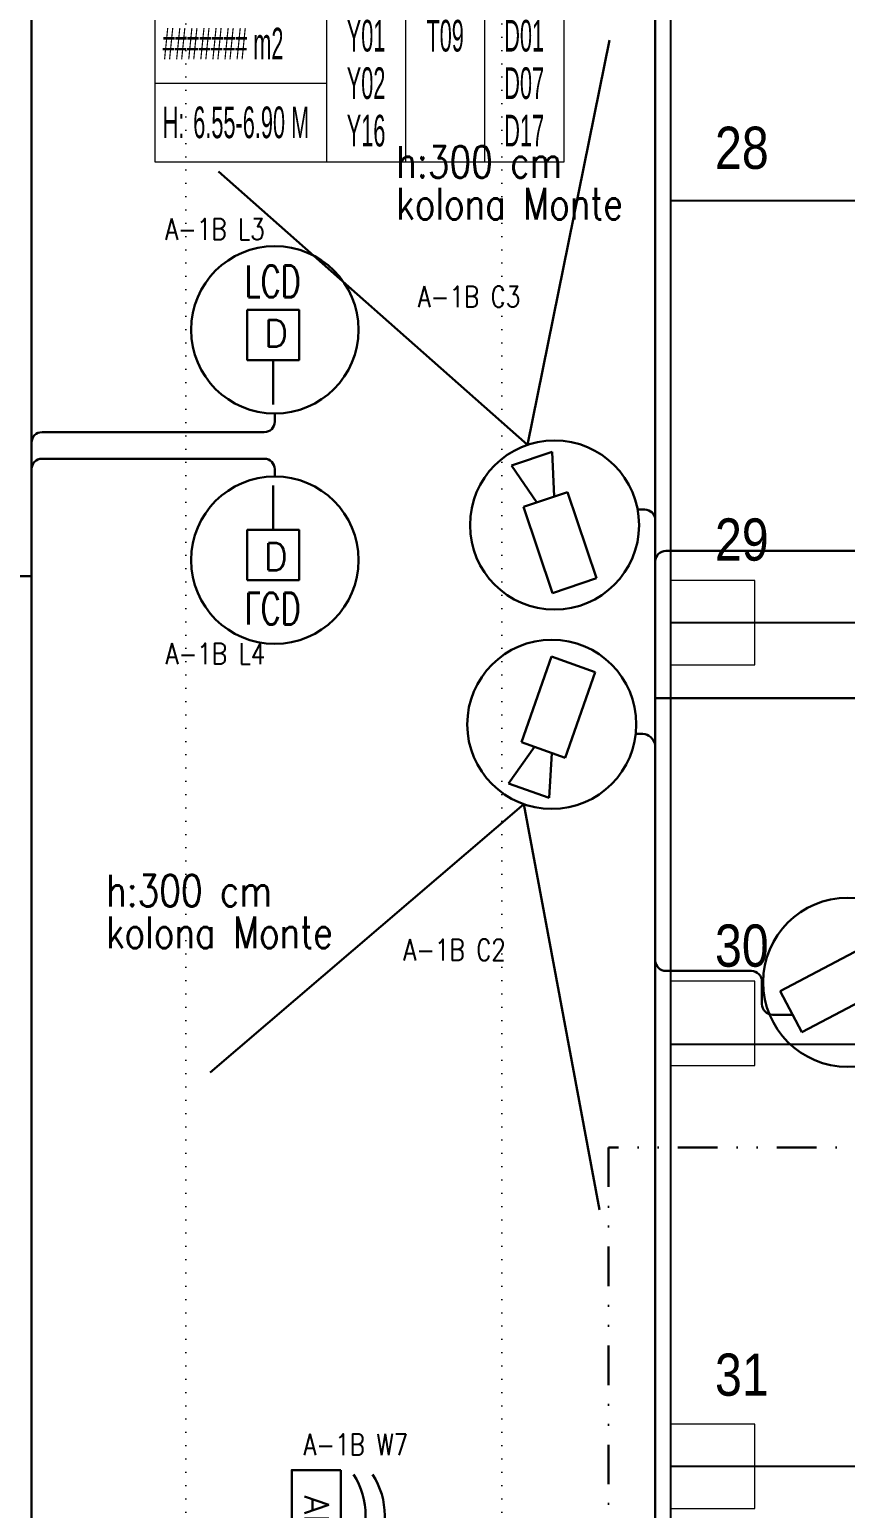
# Model space of a CAD drawing. Header units: metres. Extents: x -13621 to 152406, y -16073 to 22221.
# Drawn here: x 65932 to 66706, y 1600 to 3002 of the extents above; entities that cross this region are included whole.
import ezdxf
from ezdxf.enums import TextEntityAlignment as Align

# ---------------------------------------------------------------- set-up
doc = ezdxf.new("R2010")
doc.units = ezdxf.units.M
doc.header["$LTSCALE"] = 100
doc.header["$MEASUREMENT"] = 0
for name, pattern in [('DIVIDE2', [0.625, 0.25, -0.125, 0, -0.125, 0, -0.125]), ('DOT2', [0.125, 0, -0.125]), ('HIDDEN', [0.375, 0.25, -0.125])]:
    doc.linetypes.add(name, pattern=pattern)
doc.layers.get('0').update_dxf_attribs({"color": 9, "lineweight": 9})
for name, color, linetype, lineweight in [('01', 9, 'Continuous', 9), ('06D', 9, 'Continuous', 9), ('21', 9, 'Continuous', 9), ('21_mahal200', 9, 'Continuous', 9), ('Data  Tavan', 170, 'Continuous', 30), ('E-ACCESS POINT (KABLOSUZ ERİŞİM İÇİN)', 7, 'Continuous', 30), ('E-DAHİLİ DOME KAMERA', 7, 'Continuous', 30), ('E-DAHİLİ KAMERA', 7, 'Continuous', 30), ('E-DATA LCD EKRAN', 7, 'Continuous', 30), ('E-DATA PRİZİ (RJ45)', 7, 'Continuous', 30), ('E-KABLO', 7, 'Continuous', 30), ('E-YAZI', 7, 'Continuous', 30)]:
    doc.layers.add(name, color=color, linetype=linetype, lineweight=lineweight)
doc.styles.add('Arial', font='arial.ttf', dxfattribs={"height": 2.5})
doc.styles.add('E-YAZI', font='txttw.shx')
doc.styles.add('MuuM_TEXT-STANDART', font='ARIALN.TTF')

# ---------------------------------------------------------------- blocks, each defined once
blk = doc.blocks.new('E-DATA LCD EKRAN')
at = {"layer": 'E-DATA PRİZİ (RJ45)', "color": 1}
blk.add_line((0, 0), (0, 42), dxfattribs=at)
blk.add_lwpolyline([(-24.6, 89.6), (24.6, 89.6), (24.6, 42), (-24.6, 42)], close=True, dxfattribs=at)
blk.add_circle((1.6, 70.7), 79.4, dxfattribs=at)
at = {"layer": 'E-DATA PRİZİ (RJ45)', "color": 1, "style": 'E-YAZI'}
blk.add_text('D', height=25.6, dxfattribs=at).set_placement((-8.8, 54.6))
at = {"layer": 'E-YAZI', "color": 1, "style": 'E-YAZI', "width": 0.7}
blk.add_text('LCD', height=30, dxfattribs=at).set_placement((-27, 101.6))
blk = doc.blocks.new('*U215')
at = {"layer": 'E-ACCESS POINT (KABLOSUZ ERİŞİM İÇİN)', "color": 4}
blk.add_lwpolyline([(-2.395, 3.237), (2.395, 3.237), (2.395, 0.647), (-2.395, 0.647)], close=True, dxfattribs=at)
at = {"layer": 'E-ACCESS POINT (KABLOSUZ ERİŞİM İÇİN)', "color": 3}
for centre in [(0, 1.555), (0, 0.549)]:
    blk.add_arc(centre, 3.988, 57.1828, 122.8172, dxfattribs=at)
at = {"layer": 'E-ACCESS POINT (KABLOSUZ ERİŞİM İÇİN)', "color": 3, "style": 'E-YAZI'}
blk.add_text('AP', height=1.28, dxfattribs=at).set_placement((-1.054, 1.311))
blk = doc.blocks.new('100_DAHİLİ DOME KAMERA')
at = {"layer": 'E-DAHİLİ DOME KAMERA', "color": 4}
for p, q in [((-1.936, 0.715), (-1.936, -0.689)), ((0.82, 0.715), (-1.936, 0.715)), ((0.82, -0.689), (0.82, 0.715)), ((0.82, 0.294), (2.131, 0.668)), ((2.131, 0.668), (2.131, -0.643)), ((0.82, -0.268), (2.131, -0.643)), ((-1.936, -0.689), (0.82, -0.689))]:
    blk.add_line(p, q, dxfattribs=at)
at = {"layer": 'E-DAHİLİ DOME KAMERA', "color": 4, "linetype": 'Continuous'}
blk.add_circle((0, 0), 2.566, dxfattribs=at)
at = {"layer": 'E-DAHİLİ KAMERA', "color": 4}
for q in [(13.416, 6.264), (13.416, -6.264)]:
    blk.add_line((2.566, 0), q, dxfattribs=at)
blk = doc.blocks.new('p-kolon_80x80')
blk.add_lwpolyline([(-40, -40), (40, -40), (40, 40), (-40, 40)], close=True)
blk = doc.blocks.new('1.bod.mimari.elk')
at = {"layer": '01'}
for p in [(10580, -6190), (10580, -6570), (10580, -6990)]:
    blk.add_blockref('p-kolon_80x80', p, dxfattribs=at)
blk = doc.blocks.new('p-işyeri')
at = {"color": 0, "const_width": 2}
blk.add_lwpolyline([(200, 0), (200, 700), (-200, 700), (-200, 0)], close=True, dxfattribs=at)
blk = doc.blocks.new('0_roomno2')
blk.add_lwpolyline([(19.375, -10.5), (0, -10.5), (0, 0), (19.375, 0)], close=True)
for points in [[(0, -3), (19.375, -3)], [(8.125, -3), (8.125, -10.5)], [(11.875, -3), (11.875, -10.5)], [(15.625, -3), (15.625, -10.5)], [(0, -6.75), (8.125, -6.75)]]:
    blk.add_lwpolyline(points)
at = {"style": 'MuuM_TEXT-STANDART', "width": 0.6}
blk.add_text('H:', height=1.5, dxfattribs=at).set_placement((0.35, -8.608), align=Align.MIDDLE_LEFT)
at = {"style": 'Arial'}
blk.add_attdef('ODANO', (0, 1.17), '', height=2, dxfattribs=at)
blk.add_attdef('MEKANADI', text='', height=2, dxfattribs=at).set_placement((0.35, -3), align=Align.BOTTOM_LEFT)
at = {"style": 'MuuM_TEXT-STANDART', "width": 0.6}
for tag, p in [('M2', (0.35, -4.875)), ('TEMIZTAVANYUKSEKLIGI', (1.8, -8.608))]:
    blk.add_attdef(tag, text='', height=1.5, dxfattribs=at).set_placement(p, align=Align.MIDDLE_LEFT)
for tag, p in [('YER01', (10, -4.5)), ('TAVAN01', (13.75, -4.5)), ('DUVAR01', (17.5, -4.5)), ('YER02', (10, -6.75)), ('TAVAN02', (13.75, -6.75)), ('DUVAR02', (17.5, -6.75)), ('YER03', (10, -9)), ('TAVAN03', (13.75, -9)), ('DUVAR03', (17.5, -9))]:
    blk.add_attdef(tag, text='', height=1.5, dxfattribs=at).set_placement(p, align=Align.MIDDLE_CENTER)
blk = doc.blocks.new('1.bod.mimari1.elk')
at = {"layer": '06D', "linetype": 'DOT2'}
for points in [[(10080, -4400), (10080, -7740, 0.4390312), (10610, -8340), (11395.6, -8340)], [(10380, -4400), (10380, -7740, 0.4648838), (10610, -8040), (12425, -8040)]]:
    blk.add_lwpolyline(points, format="xyb", dxfattribs=at)
at = {"layer": '06D', "color": 89, "linetype": 'HIDDEN', "true_color": 0x2e4d23, "rotation": 90}
for p in [(11240, -5590), (11240, -5990), (11240, -6390), (11240, -6790), (11240, -7190)]:
    blk.add_blockref('p-işyeri', p, dxfattribs=at)
at = {"layer": '21_mahal200'}
ref = blk.add_blockref('0_roomno2', (10051.1, -5543.48), dxfattribs=dict(at, xscale=20, yscale=20, zscale=20))
ref.add_attrib('ODANO', 'B1-24', (10051.1, -5534.83), dxfattribs={"layer": '0', "height": 40, "style": 'Arial'})
ref.add_attrib('MEKANADI', 'AUDI EL./MEK.İŞ YERLERİ (33 İŞYERİ)', dxfattribs={"layer": '0', "height": 40, "style": 'Arial', "width": 0.37}).set_placement((10058.1, -5603.48), align=Align.BOTTOM_LEFT)
ref.add_attrib('M2', '####### m2', dxfattribs={"layer": '0', "height": 30, "style": 'MuuM_TEXT-STANDART', "width": 0.6}).set_placement((10058.1, -5640.98), align=Align.MIDDLE_LEFT)
ref.add_attrib('TEMIZTAVANYUKSEKLIGI', '6.55-6.90 M', dxfattribs={"layer": '0', "height": 30, "style": 'MuuM_TEXT-STANDART', "width": 0.6}).set_placement((10087.1, -5715.64), align=Align.MIDDLE_LEFT)
ref.add_attrib('YER01', 'Y01', dxfattribs={"layer": '0', "height": 30, "style": 'MuuM_TEXT-STANDART', "width": 0.6}).set_placement((10251.1, -5633.48), align=Align.MIDDLE_CENTER)
ref.add_attrib('TAVAN01', 'T09', dxfattribs={"layer": '0', "height": 30, "style": 'MuuM_TEXT-STANDART', "width": 0.6}).set_placement((10326.1, -5633.48), align=Align.MIDDLE_CENTER)
ref.add_attrib('DUVAR01', 'D01', dxfattribs={"layer": '0', "height": 30, "style": 'MuuM_TEXT-STANDART', "width": 0.6}).set_placement((10401.1, -5633.48), align=Align.MIDDLE_CENTER)
ref.add_attrib('YER02', 'Y02', dxfattribs={"layer": '0', "height": 30, "style": 'MuuM_TEXT-STANDART', "width": 0.6}).set_placement((10251.1, -5678.48), align=Align.MIDDLE_CENTER)
ref.add_attrib('DUVAR02', 'D07', dxfattribs={"layer": '0', "height": 30, "style": 'MuuM_TEXT-STANDART', "width": 0.6}).set_placement((10401.1, -5678.48), align=Align.MIDDLE_CENTER)
ref.add_attrib('YER03', 'Y16', dxfattribs={"layer": '0', "height": 30, "style": 'MuuM_TEXT-STANDART', "width": 0.6}).set_placement((10251.1, -5723.48), align=Align.MIDDLE_CENTER)
ref.add_attrib('DUVAR03', 'D17', dxfattribs={"layer": '0', "height": 30, "style": 'MuuM_TEXT-STANDART', "width": 0.6}).set_placement((10401.1, -5723.48), align=Align.MIDDLE_CENTER)
at = {"layer": '21', "style": 'MuuM_TEXT-STANDART'}
for s, p in [('28', (10633.1, -5771.76)), ('29', (10633.1, -6143.23)), ('30', (10633.1, -6528.28)), ('31', (10633.1, -6935.13))]:
    blk.add_text(s, height=40, dxfattribs=at).set_placement(p, align=Align.BOTTOM_RIGHT)

msp = doc.modelspace()

# ---------------------------------------------------------------- linework, layer by layer
at = {"layer": 'Data  Tavan'}
for p, q in [((65933.7, 2610.6), (65933.7, 4128.8)), ((66525.5, 2119.7), (66525.5, 3685.3)), ((66164.5, 2638.2), (66164.5, 2630.6)), ((65933.7, 2585.4), (65933.7, 2610.6)), ((66077.6, 2620.6), (65943.7, 2620.6)), ((66077.6, 2620.6), (66154.5, 2620.6)), ((65943.7, 2595.4), (66154.5, 2595.4)), ((65933.7, 1583.3), (65933.7, 2585.4)), ((66164.5, 2578.6), (66164.5, 2585.4)), ((66508.8, 2547.2), (66515.5, 2547.2)), ((66525.5, 2498), (66525.5, 2537.2)), ((66525.5, 2430), (66525.5, 2498)), ((66535.5, 2508), (67181.3, 2508)), ((65812.5, 2483.9), (65933.7, 2483.9)), ((66525.5, 2368.4), (67468.9, 2368.4)), ((66507, 2334.6), (66513.8, 2334.6)), ((66525.5, 2119.7), (66525.5, 1541.6)), ((66535.5, 2109.7), (66616.7, 2109.7)), ((66626.7, 2099.7), (66626.7, 2078.2)), ((66655.7, 2068.2), (66636.7, 2068.2))]:
    msp.add_line(p, q, dxfattribs=at)
for centre, radius, start, end in [((66154.5, 2630.6), 10, 270, 0), ((65943.7, 2610.6), 10, 90, 180), ((65943.7, 2585.4), 10, 90, 180), ((66154.5, 2585.4), 10, 0, 90), ((66515.5, 2537.2), 10, 0, 90), ((66535.5, 2498), 10, 90, 180), ((66512.2, 2320.8), 13.8, 15.6458, 83.5861), ((66535.5, 2119.7), 10, 180, 270), ((66616.7, 2099.7), 10, 0, 90), ((66636.7, 2078.2), 10, 180, 270)]:
    msp.add_arc(centre, radius, start, end, dxfattribs=at)
at = {"layer": 'E-KABLO', "color": 6, "linetype": 'DIVIDE2', "ltscale": 1.5}
for p, q in [((67899.7, 1942.3), (66481.1, 1942.3)), ((66481.1, 1942.3), (66481.1, 781.3))]:
    msp.add_line(p, q, dxfattribs=at)

# ---------------------------------------------------------------- block references
at = {"layer": '06D'}
for name in ['1.bod.mimari.elk', '1.bod.mimari1.elk']:
    msp.add_blockref(name, (56000, 8630), dxfattribs=at)
at = {"layer": 'E-ACCESS POINT (KABLOSUZ ERİŞİM İÇİN)', "xscale": 18, "yscale": 18, "zscale": 18, "rotation": 270}
msp.add_blockref('*U215', (66169, 1593.3), dxfattribs=at)
at = {"layer": 'E-DAHİLİ DOME KAMERA'}
for p, xscale, yscale, zscale, rotation in [((66429.9, 2532.5), 31.24999999833671, 31.24999999833671, 31.24999999833671, 108.5412494801369), ((66427.3, 2343.5), 31.24999999833672, 31.24999999833672, 31.24999999833672, 250.5742669362884), ((66708, 2098.9), 31.24999999833672, 31.24999999833672, 31.24999999833672, 27.75277809451286)]:
    msp.add_blockref('100_DAHİLİ DOME KAMERA', p, dxfattribs=dict(at, xscale=xscale, yscale=yscale, zscale=zscale, rotation=rotation))
at = {"layer": 'E-DATA LCD EKRAN', "color": 1}
msp.add_blockref('E-DATA LCD EKRAN', (66162.9, 2646.9), dxfattribs=at)
at = {"layer": 'E-DATA LCD EKRAN', "color": 1, "xscale": -1, "rotation": 180}
msp.add_blockref('E-DATA LCD EKRAN', (66162.9, 2569.9), dxfattribs=at)

# ---------------------------------------------------------------- texts
at = {"layer": 'E-YAZI', "color": 30, "style": 'E-YAZI', "width": 0.8}
for s, p in [('h:300 cm', (66279.8, 2861.8)), ('kolona Monte', (66279.8, 2822.2)), ('h:300 cm', (66004.5, 2170.8)), ('kolona Monte', (66004.5, 2131.2))]:
    msp.add_text(s, height=30, dxfattribs=at).set_placement(p)
at = {"layer": 'E-YAZI', "color": 6, "style": 'E-YAZI', "width": 0.8}
for s, p in [('A-1B L3', (66060.4, 2803.1)), ('A-1B C3', (66300, 2739.1)), ('A-1B L4', (66060.8, 2400.5)), ('A-1B C2', (66286.3, 2119.7)), ('A-1B W7', (66191.6, 1650.6))]:
    msp.add_text(s, height=20, dxfattribs=at).set_placement(p)

doc.saveas('drawing.dxf')
